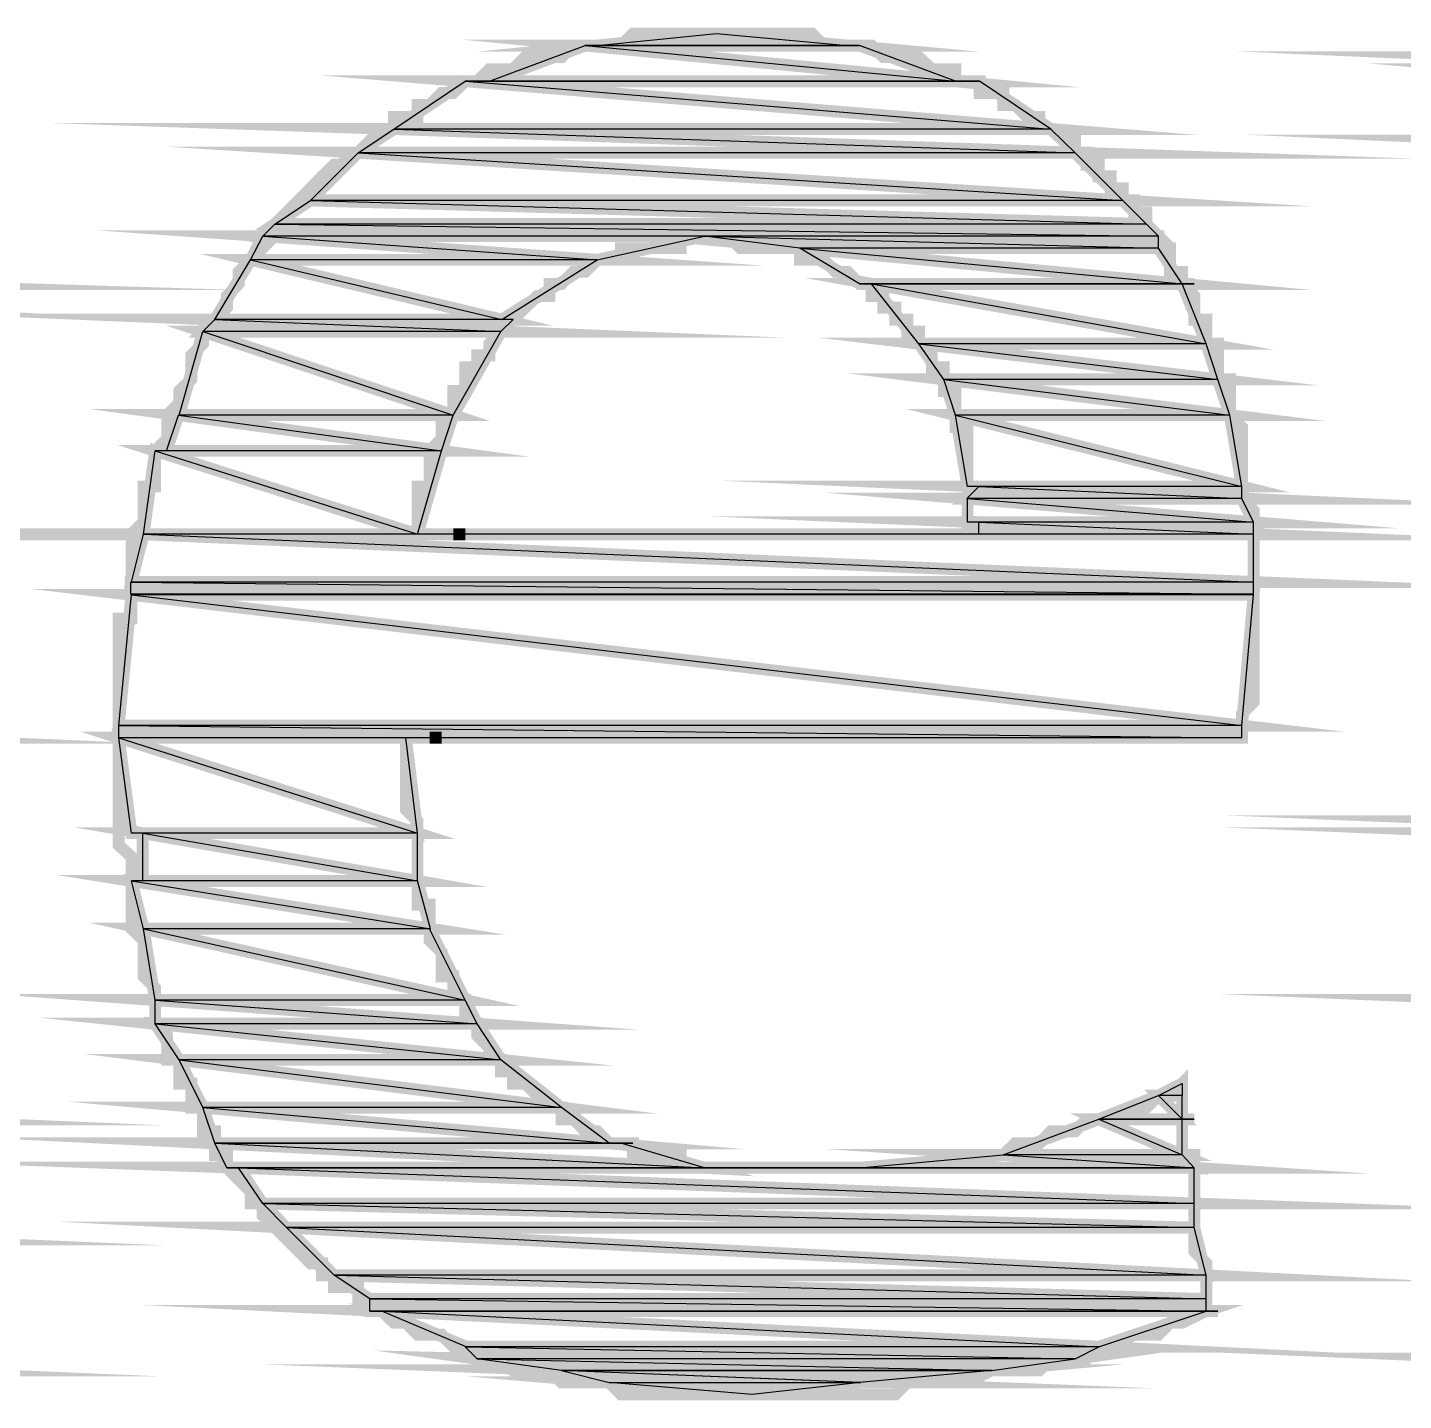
# Model space of a CAD drawing. Extents: x 0 to 210, y 0 to 297.
# Drawn here: x 24.867 to 29.752, y 17.266 to 22.14 of the extents above; entities that cross this region are included whole.
import ezdxf

# ---------------------------------------------------------------- set-up
doc = ezdxf.new("R2010")
doc.units = 0
doc.header["$MEASUREMENT"] = 0
doc.layers.add('C00-A5-DD', color=132, linetype='Continuous')

msp = doc.modelspace()

# ---------------------------------------------------------------- linework, layer by layer
at = {"layer": 'C00-A5-DD', "const_width": 0.04233}
for points in [[(27.3127, 22.1189), (27.27, 22.1189), (27.2287, 22.1189), (27.1859, 22.1189), (27.1432, 22.1189), (27.1019, 22.1189), (27.0592, 22.1189), (27.0164, 22.1189), (26.9737, 22.0762), (26.9324, 22.0762), (26.8897, 22.0762), (26.847, 22.0762), (26.8056, 22.0762), (26.7629, 22.0348), (26.7202, 22.0348), (26.6774, 22.0348), (26.6333, 22.0348), (26.5906, 21.9921), (26.5479, 21.9921), (26.5066, 21.9921), (26.4638, 21.9494), (26.4211, 21.9494), (26.3784, 21.9081), (26.3371, 21.9081), (26.2944, 21.8653), (26.2516, 21.8653), (26.2516, 21.8226), (26.2103, 21.8226), (26.1676, 21.8226), (26.1676, 21.7799), (26.1249, 21.7799), (26.0821, 21.7386), (26.0408, 21.6958), (25.9981, 21.6531), (25.9553, 21.6531), (25.9126, 21.6118), (25.8713, 21.569), (25.8286, 21.5263), (25.7859, 21.4836), (25.7445, 21.4423), (25.7445, 21.3996), (25.7018, 21.3568), (25.6591, 21.3155), (25.6164, 21.2728), (25.6164, 21.2301), (25.575, 21.1873), (25.575, 21.146), (25.5323, 21.1033), (25.4896, 21.0606), (25.4896, 21.0178), (25.4482, 20.9765), (25.4482, 20.9338), (25.4482, 20.8911), (25.4055, 20.8497), (25.4055, 20.807), (25.3628, 20.7643), (25.3628, 20.7216), (25.3628, 20.6802), (25.3201, 20.6375), (25.3201, 20.5948), (25.3201, 20.5534), (25.3201, 20.5107), (25.2788, 20.5107), (25.2788, 20.468), (25.2788, 20.4253), (25.2788, 20.384), (25.236, 20.3412), (25.236, 20.2985), (25.236, 20.2572), (25.236, 20.2144), (25.236, 20.1717), (25.236, 20.1263), (25.236, 20.0849), (25.236, 20.0422), (25.1906, 20.0422), (25.1906, 19.9995), (25.1906, 19.9581), (25.1906, 19.9154), (25.1906, 19.8727), (25.1906, 19.83), (25.1906, 19.7886), (25.1906, 19.7459), (25.1906, 19.7032), (25.1906, 19.6619), (25.1906, 19.6191), (25.1906, 19.5764), (25.1906, 19.5337), (25.1906, 19.4923), (25.1906, 19.4496), (25.1906, 19.4069), (25.1906, 19.3642), (25.1906, 19.3228), (25.1906, 19.2801), (25.1906, 19.2374), (25.236, 19.1961), (25.236, 19.1534), (25.236, 19.1106), (25.236, 19.0679), (25.236, 19.0266), (25.236, 18.9839), (25.236, 18.9411), (25.2788, 18.8998), (25.2788, 18.8571), (25.2788, 18.8143), (25.2788, 18.7716), (25.3201, 18.7303), (25.3201, 18.6876), (25.3201, 18.6449), (25.3201, 18.6035), (25.3628, 18.5608), (25.3628, 18.5181), (25.3628, 18.4754), (25.4055, 18.4754), (25.4055, 18.434), (25.4055, 18.3913), (25.4482, 18.3913), (25.4482, 18.3486), (25.4482, 18.3059), (25.4896, 18.3059), (25.4896, 18.2645), (25.4896, 18.2218), (25.5323, 18.2218), (25.5323, 18.1791), (25.5323, 18.1378), (25.575, 18.1378), (25.575, 18.0923), (25.6164, 18.0496), (25.6591, 18.0082), (25.6591, 17.9655), (25.7018, 17.9655), (25.7018, 17.9228), (25.7445, 17.88), (25.7859, 17.8387), (25.8286, 17.796), (25.8713, 17.7533), (25.9126, 17.7533), (25.9126, 17.7105), (25.9553, 17.7105), (25.9553, 17.6692), (25.9981, 17.6692), (26.0408, 17.6692), (26.0408, 17.6265), (26.0821, 17.6265), (26.0821, 17.5838), (26.1249, 17.5838), (26.1676, 17.5424), (26.2103, 17.5424), (26.2516, 17.4997), (26.2944, 17.4997), (26.3371, 17.4997), (26.3784, 17.457), (26.4211, 17.457), (26.4638, 17.4143), (26.5066, 17.4143), (26.5479, 17.4143), (26.5906, 17.3729), (26.6333, 17.3729), (26.6774, 17.3729), (26.7202, 17.3729), (26.7629, 17.3302), (26.8056, 17.3302), (26.847, 17.3302), (26.8897, 17.3302), (26.9324, 17.3302), (26.9737, 17.2875), (27.0164, 17.2875), (27.0592, 17.2875), (27.1019, 17.2875), (27.1432, 17.2875), (27.1859, 17.2875), (27.2287, 17.2875), (27.27, 17.2875), (27.3127, 17.2875), (27.3554, 17.2875), (27.3982, 17.2875), (27.4395, 17.2875), (27.5249, 17.2875), (27.5663, 17.2875), (27.609, 17.2875), (27.6944, 17.2875), (27.7358, 17.2875), (27.8212, 17.2875), (27.8639, 17.2875), (27.948, 17.2875), (27.9907, 17.3302), (28.032, 17.3302), (28.1202, 17.3302), (28.1616, 17.3302), (28.2043, 17.3302), (28.2897, 17.3729), (28.3311, 17.3729), (28.4165, 17.3729), (28.4593, 17.3729), (28.5006, 17.4143), (28.5433, 17.4143), (28.6274, 17.4143), (28.6701, 17.457)], [(26.2944, 19.6191), (26.3371, 19.6191), (26.3784, 19.6191), (26.4211, 19.6191), (26.4638, 19.6191), (26.5066, 19.6191), (26.5479, 19.6191), (26.5906, 19.6191), (26.6333, 19.6191), (26.6774, 19.6191), (26.7202, 19.6191), (26.7629, 19.6191), (26.8056, 19.6191), (26.847, 19.6191), (26.8897, 19.6191), (26.9324, 19.6191), (26.9737, 19.6191), (27.0164, 19.6191), (27.0592, 19.6191), (27.1019, 19.6191), (27.1432, 19.6191), (27.1859, 19.6191), (27.2287, 19.6191), (27.27, 19.6191), (27.3554, 19.6191), (27.3982, 19.6191), (27.4822, 19.6191), (27.5663, 19.6191), (27.7358, 19.6191), (27.8639, 19.6191), (27.948, 19.6191), (28.032, 19.6191), (28.1202, 19.6191), (28.1616, 19.6191), (28.2043, 19.6191), (28.247, 19.6191), (28.2897, 19.6191), (28.3311, 19.6191), (28.3738, 19.6191), (28.4165, 19.6191), (28.4593, 19.6191), (28.5006, 19.6191), (28.5433, 19.6191), (28.586, 19.6191), (28.6274, 19.6191), (28.6701, 19.6191), (28.7128, 19.6191), (28.7555, 19.6191), (28.7969, 19.6191), (28.8396, 19.6191), (28.8823, 19.6191), (28.9236, 19.6191), (28.9664, 19.6191), (29.0091, 19.6191), (29.0518, 19.6191), (29.0932, 19.6191), (29.1358, 19.6191), (29.1786, 19.6191), (29.1786, 19.6619), (29.1786, 19.7032), (29.2199, 19.7459), (29.2199, 19.7886), (29.2199, 19.83), (29.2199, 19.8727), (29.2199, 19.9154), (29.2199, 19.9581), (29.2199, 19.9995), (29.2199, 20.0422), (29.2199, 20.0849), (29.2199, 20.1263), (29.2199, 20.1717), (29.2199, 20.2144), (29.2199, 20.2572), (29.2199, 20.2985), (29.2199, 20.3412), (29.2199, 20.384), (29.2199, 20.4253), (29.1786, 20.468), (29.1786, 20.5107), (29.1786, 20.5534), (29.1786, 20.5948), (29.1786, 20.6375), (29.1786, 20.6802), (29.1786, 20.7216), (29.1358, 20.7643), (29.1358, 20.807), (29.1358, 20.8497), (29.1358, 20.8911), (29.0932, 20.8911), (29.0932, 20.9338), (29.0932, 20.9765), (29.0932, 21.0178), (29.0518, 21.0178), (29.0518, 21.0606), (29.0518, 21.1033), (29.0091, 21.1033), (29.0091, 21.146), (29.0091, 21.1873), (28.9664, 21.2301), (28.9664, 21.2728), (28.9236, 21.2728), (28.9236, 21.3155), (28.9236, 21.3568), (28.8823, 21.3568), (28.8823, 21.3996), (28.8396, 21.4423), (28.8396, 21.4836), (28.7969, 21.4836), (28.7969, 21.5263), (28.7555, 21.5263), (28.7555, 21.569), (28.7128, 21.569), (28.7128, 21.6118), (28.6701, 21.6118), (28.6701, 21.6531), (28.6274, 21.6531), (28.6274, 21.6958), (28.586, 21.6958), (28.586, 21.7386), (28.5433, 21.7386), (28.5006, 21.7799), (28.4593, 21.7799), (28.4593, 21.8226), (28.4165, 21.8226), (28.3738, 21.8653), (28.3311, 21.8653), (28.3311, 21.9081), (28.2897, 21.9081), (28.247, 21.9081), (28.247, 21.9494), (28.2043, 21.9494), (28.1616, 21.9494), (28.1616, 21.9921), (28.1202, 21.9921), (28.0775, 21.9921), (28.032, 22.0348), (27.9907, 22.0348), (27.948, 22.0348), (27.9053, 22.0348), (27.8639, 22.0762), (27.8212, 22.0762), (27.7785, 22.0762), (27.7358, 22.0762), (27.6944, 22.0762), (27.6517, 22.1189), (27.609, 22.1189), (27.5663, 22.1189), (27.5249, 22.1189), (27.4822, 22.1189), (27.4395, 22.1189), (27.3982, 22.1189), (27.3554, 22.1189), (27.3127, 22.1189)], [(26.2516, 20.3412), (26.2516, 20.384), (26.2516, 20.4253), (26.2516, 20.468), (26.2516, 20.5107), (26.2944, 20.5107), (26.2944, 20.5534), (26.2944, 20.5948), (26.2944, 20.6375), (26.3371, 20.6802), (26.3371, 20.7216), (26.3371, 20.7643), (26.3784, 20.7643), (26.3784, 20.807), (26.3784, 20.8497), (26.4211, 20.8497), (26.4211, 20.8911), (26.4211, 20.9338), (26.4638, 20.9338), (26.4638, 20.9765), (26.5066, 20.9765), (26.5066, 21.0178), (26.5479, 21.0606), (26.5906, 21.1033), (26.6333, 21.146), (26.6774, 21.1873), (26.7202, 21.1873), (26.7202, 21.2301), (26.7629, 21.2301), (26.8056, 21.2728), (26.847, 21.2728), (26.8897, 21.3155), (26.9324, 21.3155), (26.9737, 21.3155), (26.9737, 21.3568), (27.0164, 21.3568), (27.0592, 21.3568), (27.1019, 21.3568), (27.1432, 21.3568), (27.1859, 21.3568), (27.1859, 21.3996), (27.2287, 21.3996), (27.27, 21.3996), (27.3127, 21.3996), (27.3554, 21.3996), (27.3982, 21.3568), (27.4395, 21.3568), (27.4822, 21.3568), (27.5249, 21.3568), (27.5663, 21.3568), (27.609, 21.3568), (27.609, 21.3155), (27.6517, 21.3155), (27.6944, 21.3155), (27.7358, 21.2728), (27.7785, 21.2728), (27.8212, 21.2301), (27.8639, 21.2301), (27.8639, 21.1873), (27.9053, 21.1873), (27.9053, 21.146), (27.948, 21.146), (27.948, 21.1033), (27.9907, 21.1033), (27.9907, 21.0606), (28.032, 21.0606), (28.032, 21.0178), (28.0775, 20.9765), (28.0775, 20.9338), (28.1202, 20.9338), (28.1202, 20.8911), (28.1202, 20.8497), (28.1616, 20.8497), (28.1616, 20.807), (28.1616, 20.7643), (28.1616, 20.7216), (28.2043, 20.7216), (28.2043, 20.6802), (28.2043, 20.6375), (28.2043, 20.5948), (28.2043, 20.5534), (28.2043, 20.5107), (28.2043, 20.468), (28.2043, 20.4253), (28.2043, 20.384), (28.2043, 20.3412), (28.1616, 20.3412), (28.1202, 20.3412), (28.0775, 20.3412), (28.032, 20.3412), (27.9907, 20.3412), (27.948, 20.3412), (27.9053, 20.3412), (27.8639, 20.3412), (27.8212, 20.3412), (27.7785, 20.3412), (27.7358, 20.3412), (27.6944, 20.3412), (27.6517, 20.3412), (27.609, 20.3412), (27.5663, 20.3412), (27.5249, 20.3412), (27.4822, 20.3412), (27.3982, 20.3412), (27.3554, 20.3412), (27.27, 20.3412), (27.1432, 20.3412), (27.0592, 20.3412), (27.0164, 20.3412), (26.9737, 20.3412), (26.9324, 20.3412), (26.8897, 20.3412), (26.847, 20.3412), (26.8056, 20.3412), (26.7629, 20.3412), (26.7202, 20.3412), (26.6774, 20.3412), (26.6333, 20.3412), (26.5906, 20.3412), (26.5479, 20.3412), (26.5066, 20.3412), (26.4638, 20.3412), (26.4211, 20.3412), (26.3784, 20.3412)], [(26.3784, 20.3412), (26.3371, 20.3412), (26.2944, 20.3412), (26.2516, 20.3412)], [(26.3784, 20.3412), (26.4211, 20.3412)], [(28.6701, 17.457), (28.7128, 17.457), (28.7969, 17.4997), (28.8396, 17.4997), (28.8823, 17.4997), (28.9236, 17.5424), (28.9664, 17.5424), (29.0518, 17.5838), (29.0518, 17.6265), (29.0518, 17.6692), (29.0518, 17.7105), (29.0518, 17.7533), (29.0091, 17.796), (29.0091, 17.8387), (29.0091, 17.88), (29.0091, 17.9228), (29.0091, 18.0082), (29.0091, 18.0496), (29.0091, 18.0923), (29.0091, 18.1378), (28.9664, 18.1378), (28.9664, 18.1791), (28.9664, 18.2218), (28.9664, 18.2645), (28.9664, 18.3059), (28.9664, 18.3486), (28.9664, 18.3913), (28.9236, 18.3486), (28.8823, 18.3486), (28.8396, 18.3059), (28.7969, 18.3059), (28.7555, 18.2645), (28.7128, 18.2645), (28.6274, 18.2645), (28.586, 18.2218), (28.5433, 18.2218), (28.5006, 18.2218), (28.4593, 18.1791), (28.4165, 18.1791), (28.3738, 18.1791), (28.3311, 18.1378), (28.247, 18.1378), (28.2043, 18.1378), (28.1616, 18.1378), (28.1202, 18.1378), (28.0775, 18.0923), (28.032, 18.0923), (27.948, 18.0923), (27.9053, 18.0923), (27.8639, 18.0923), (27.8212, 18.0923), (27.7785, 18.0923), (27.6944, 18.0923), (27.6517, 18.0923), (27.609, 18.0923), (27.5663, 18.0923), (27.5249, 18.0923), (27.4822, 18.0923), (27.4395, 18.0923), (27.3982, 18.0923), (27.3554, 18.0923), (27.3127, 18.0923), (27.27, 18.0923), (27.2287, 18.0923), (27.1859, 18.0923), (27.1859, 18.1378), (27.1432, 18.1378), (27.1019, 18.1378), (27.0592, 18.1378), (27.0164, 18.1378), (27.0164, 18.1791), (26.9737, 18.1791), (26.9324, 18.1791), (26.8897, 18.2218), (26.847, 18.2218), (26.8056, 18.2645), (26.7629, 18.2645), (26.7629, 18.3059), (26.7202, 18.3059), (26.6774, 18.3486), (26.6333, 18.3913), (26.5906, 18.3913), (26.5906, 18.434), (26.5479, 18.434), (26.5479, 18.4754), (26.5066, 18.4754), (26.5066, 18.5181), (26.4638, 18.5608), (26.4638, 18.6035), (26.4211, 18.6035), (26.4211, 18.6449), (26.4211, 18.6876), (26.3784, 18.6876), (26.3784, 18.7303), (26.3784, 18.7716), (26.3371, 18.7716), (26.3371, 18.8143), (26.3371, 18.8571), (26.2944, 18.8998), (26.2944, 18.9411), (26.2944, 18.9839), (26.2944, 19.0266), (26.2516, 19.0266), (26.2516, 19.0679), (26.2516, 19.1106), (26.2516, 19.1534), (26.2516, 19.1961), (26.2516, 19.2374), (26.2516, 19.2801), (26.2516, 19.3228), (26.2103, 19.3642), (26.2103, 19.4069), (26.2103, 19.4496), (26.2103, 19.4923), (26.2103, 19.5337), (26.2103, 19.5764), (26.2103, 19.6191), (26.2516, 19.6191), (26.2944, 19.6191)], [(26.2944, 19.6191), (26.3371, 19.6191)]]:
    msp.add_lwpolyline(points, dxfattribs=at)
for points in [[(27.3127, 22.1189), (27.7785, 22.0762), (26.8897, 22.0762), (27.3127, 22.1189)], [(26.847, 22.0762), (28.1616, 21.9494), (26.5066, 21.9494), (26.847, 22.0762)], [(27.8212, 22.0762), (26.847, 22.0762), (28.1616, 21.9494), (27.8212, 22.0762)], [(26.8897, 22.0762), (27.8212, 22.0762), (26.847, 22.0762), (26.8897, 22.0762)], [(27.7785, 22.0762), (26.8897, 22.0762), (27.8212, 22.0762), (27.7785, 22.0762)], [(31.0458, 22.0348), (30.1129, 22.0348), (31.0885, 21.9921), (31.0458, 22.0348)], [(31.0885, 21.9921), (30.1129, 21.9921), (31.0885, 21.9081), (31.0885, 21.9921)], [(28.247, 21.9494), (26.4211, 21.9494), (28.5006, 21.7799), (28.247, 21.9494)], [(26.4211, 21.9494), (28.5006, 21.7799), (26.1676, 21.7799), (26.4211, 21.9494)], [(26.5066, 21.9494), (28.247, 21.9494), (26.4211, 21.9494), (26.5066, 21.9494)], [(28.1616, 21.9494), (26.5066, 21.9494), (28.247, 21.9494), (28.1616, 21.9494)], [(28.5006, 21.7799), (26.1676, 21.7799), (28.586, 21.6958), (28.5006, 21.7799)], [(26.1676, 21.7799), (28.586, 21.6958), (26.0408, 21.6958), (26.1676, 21.7799)], [(31.0885, 21.7386), (30.1129, 21.7386), (31.0458, 21.6958), (31.0885, 21.7386)], [(28.586, 21.6958), (26.0408, 21.6958), (28.7555, 21.5263), (28.586, 21.6958)], [(26.0408, 21.6958), (28.7555, 21.5263), (25.8713, 21.5263), (26.0408, 21.6958)], [(28.7555, 21.5263), (25.8713, 21.5263), (28.8396, 21.4423), (28.7555, 21.5263)], [(25.8713, 21.5263), (28.8396, 21.4423), (25.7445, 21.4423), (25.8713, 21.5263)], [(25.7445, 21.4423), (28.8823, 21.3996), (25.7018, 21.3996), (25.7445, 21.4423)], [(28.8396, 21.4423), (25.7445, 21.4423), (28.8823, 21.3996), (28.8396, 21.4423)], [(27.27, 21.3996), (25.7018, 21.3996), (26.8897, 21.3155), (27.27, 21.3996)], [(25.7018, 21.3996), (26.8897, 21.3155), (25.6591, 21.3155), (25.7018, 21.3996)], [(27.27, 21.3996), (28.8823, 21.3568), (27.609, 21.3568), (27.27, 21.3996)], [(28.8823, 21.3996), (27.27, 21.3996), (28.8823, 21.3568), (28.8823, 21.3996)], [(28.8823, 21.3568), (27.609, 21.3568), (28.9664, 21.2301), (28.8823, 21.3568)], [(27.609, 21.3568), (28.9664, 21.2301), (27.8212, 21.2301), (27.609, 21.3568)], [(26.8897, 21.3155), (25.6591, 21.3155), (26.5507, 21.1033), (26.8897, 21.3155)], [(25.6591, 21.3155), (26.5507, 21.1033), (25.5323, 21.1033), (25.6591, 21.3155)], [(22.903, 21.2728), (24.259, 21.2301), (22.9871, 21.2301), (22.903, 21.2728)], [(22.9871, 21.2301), (24.259, 21.146), (23.1138, 21.146), (22.9871, 21.2301)], [(28.9664, 21.2301), (27.8639, 21.2301), (29.0518, 21.0178), (28.9664, 21.2301)], [(28.9664, 21.2301), (27.8212, 21.2301), (27.8639, 21.2301), (28.9664, 21.2301)], [(27.8212, 21.2301), (28.9664, 21.2301), (29.0091, 21.2301), (27.8212, 21.2301)], [(27.8639, 21.2301), (29.0518, 21.0178), (28.032, 21.0178), (27.8639, 21.2301)], [(26.5906, 21.1033), (25.5323, 21.1033), (26.5479, 21.0606), (26.5906, 21.1033)], [(25.5323, 21.1033), (26.5479, 21.0606), (25.4896, 21.0606), (25.5323, 21.1033)], [(26.5479, 21.0606), (25.4896, 21.0606), (26.3784, 20.7643), (26.5479, 21.0606)], [(25.4896, 21.0606), (26.3784, 20.7643), (25.4055, 20.7643), (25.4896, 21.0606)], [(29.0518, 21.0178), (28.032, 21.0178), (29.0932, 20.8911), (29.0518, 21.0178)], [(28.032, 21.0178), (29.0932, 20.8911), (28.1202, 20.8911), (28.032, 21.0178)], [(29.0932, 20.8911), (28.1202, 20.8911), (29.1358, 20.7643), (29.0932, 20.8911)], [(28.1202, 20.8911), (29.1358, 20.7643), (28.1616, 20.7643), (28.1202, 20.8911)], [(26.3784, 20.7643), (25.4028, 20.7643), (26.3371, 20.6375), (26.3784, 20.7643)], [(25.4028, 20.7643), (26.3371, 20.6375), (25.36, 20.6375), (25.4028, 20.7643)], [(29.1358, 20.7643), (28.1616, 20.7643), (29.1786, 20.5107), (29.1358, 20.7643)], [(28.1616, 20.7643), (29.1786, 20.5107), (28.2043, 20.5107), (28.1616, 20.7643)], [(25.3201, 20.6375), (26.2516, 20.3412), (25.2788, 20.3412), (25.3201, 20.6375)], [(26.3371, 20.6375), (25.3201, 20.6375), (26.2516, 20.3412), (26.3371, 20.6375)], [(29.1786, 20.5107), (28.2443, 20.5107), (29.1786, 20.468), (29.1786, 20.5107)], [(28.2443, 20.5107), (29.1786, 20.468), (28.2015, 20.468), (28.2443, 20.5107)], [(29.1786, 20.468), (28.2043, 20.468), (29.2199, 20.384), (29.1786, 20.468)], [(28.2043, 20.468), (29.2199, 20.384), (28.2043, 20.384), (28.2043, 20.468)], [(23.3674, 20.384), (24.3444, 20.3412), (23.3674, 20.3412), (23.3674, 20.384)], [(29.2199, 20.384), (28.2443, 20.384), (29.2199, 20.3412), (29.2199, 20.384)], [(28.2443, 20.384), (29.2199, 20.3412), (28.2443, 20.3412), (28.2443, 20.384)], [(29.2199, 20.3412), (25.2788, 20.3412), (29.2199, 20.1717), (29.2199, 20.3412)], [(25.2788, 20.3412), (29.2199, 20.1717), (25.236, 20.1717), (25.2788, 20.3412)], [(25.2332, 20.1717), (29.2199, 20.129), (25.2332, 20.129), (25.2332, 20.1717)], [(29.2199, 20.1717), (25.2332, 20.1717), (29.2199, 20.129), (29.2199, 20.1717)], [(29.2199, 20.1263), (25.236, 20.1263), (29.1786, 19.6619), (29.2199, 20.1263)], [(25.236, 20.1263), (29.1786, 19.6619), (25.1906, 19.6619), (25.236, 20.1263)], [(23.3674, 19.6619), (24.3444, 19.6191), (23.3674, 19.6191), (23.3674, 19.6619)], [(26.2103, 19.6191), (25.1906, 19.6191), (26.2516, 19.2801), (26.2103, 19.6191)], [(25.1906, 19.6191), (26.2516, 19.2801), (25.236, 19.2801), (25.1906, 19.6191)], [(25.1906, 19.6619), (29.1786, 19.6191), (25.1906, 19.6191), (25.1906, 19.6619)], [(29.1786, 19.6619), (25.1906, 19.6619), (29.1786, 19.6191), (29.1786, 19.6619)], [(26.2516, 19.2801), (25.276, 19.2801), (26.2516, 19.1106), (26.2516, 19.2801)], [(25.276, 19.2801), (26.2516, 19.1106), (25.276, 19.1106), (25.276, 19.2801)], [(31.1313, 19.3228), (30.1129, 19.3228), (31.1313, 19.2801), (31.1313, 19.3228)], [(31.1313, 19.2801), (30.1129, 19.2801), (31.1313, 19.2374), (31.1313, 19.2801)], [(26.2516, 19.1106), (25.236, 19.1106), (26.2971, 18.9411), (26.2516, 19.1106)], [(25.236, 19.1106), (26.2971, 18.9411), (25.2788, 18.9411), (25.236, 19.1106)], [(26.2944, 18.9411), (25.2788, 18.9411), (26.4211, 18.6876), (26.2944, 18.9411)], [(25.2788, 18.9411), (26.4211, 18.6876), (25.3201, 18.6876), (25.2788, 18.9411)], [(25.3201, 18.6876), (26.4638, 18.6035), (25.3201, 18.6035), (25.3201, 18.6876)], [(26.4211, 18.6876), (25.3201, 18.6876), (26.4638, 18.6035), (26.4211, 18.6876)], [(31.1313, 18.6876), (30.1129, 18.6876), (31.1313, 18.6449), (31.1313, 18.6876)], [(26.4638, 18.6035), (25.3201, 18.6035), (26.5479, 18.4754), (26.4638, 18.6035)], [(25.3201, 18.6035), (26.5479, 18.4754), (25.4055, 18.4754), (25.3201, 18.6035)], [(26.5479, 18.4754), (25.4055, 18.4754), (26.7629, 18.3059), (26.5479, 18.4754)], [(25.4055, 18.4754), (26.7629, 18.3059), (25.4896, 18.3059), (25.4055, 18.4754)], [(28.9664, 18.3913), (28.9664, 18.3486), (28.8823, 18.3486), (28.9664, 18.3913)], [(28.8823, 18.3486), (28.9664, 18.2645), (28.6701, 18.2645), (28.8823, 18.3486)], [(28.9664, 18.3486), (28.8823, 18.3486), (28.9664, 18.2645), (28.9664, 18.3486)], [(23.3674, 18.3059), (24.3444, 18.2645), (23.3674, 18.2645), (23.3674, 18.3059)], [(26.7629, 18.3059), (25.4896, 18.3059), (26.9324, 18.1791), (26.7629, 18.3059)], [(25.4896, 18.3059), (26.9324, 18.1791), (25.5323, 18.1791), (25.4896, 18.3059)], [(28.6701, 18.2645), (28.9664, 18.1378), (28.3311, 18.1378), (28.6701, 18.2645)], [(28.9664, 18.2645), (28.6701, 18.2645), (28.9664, 18.1378), (28.9664, 18.2645)], [(28.9664, 18.2645), (28.6701, 18.2645), (28.9664, 18.2645)], [(28.6701, 18.2645), (28.9664, 18.2645), (29.0091, 18.2645), (28.6701, 18.2645)], [(26.9737, 18.1791), (25.5323, 18.1791), (27.27, 18.0923), (26.9737, 18.1791)], [(25.5323, 18.1791), (27.27, 18.0923), (25.575, 18.0923), (25.5323, 18.1791)], [(26.9737, 18.1791), (27.0164, 18.1791), (25.5323, 18.1791), (26.9737, 18.1791)], [(26.9737, 18.1791), (25.5323, 18.1791), (26.9324, 18.1791), (26.9737, 18.1791)], [(28.3311, 18.1378), (29.0091, 18.0923), (27.8212, 18.0923), (28.3311, 18.1378)], [(28.9664, 18.1378), (28.3311, 18.1378), (29.0091, 18.0923), (28.9664, 18.1378)], [(29.0091, 18.0923), (25.6164, 18.0923), (29.0091, 17.9655), (29.0091, 18.0923)], [(27.27, 18.0923), (25.575, 18.0923), (27.609, 18.0923), (27.27, 18.0923)], [(25.575, 18.0923), (27.609, 18.0923), (25.6164, 18.0923), (25.575, 18.0923)], [(25.6164, 18.0923), (29.0091, 17.9655), (25.7018, 17.9655), (25.6164, 18.0923)], [(27.8212, 18.0923), (29.0091, 18.0923), (27.609, 18.0923), (27.8212, 18.0923)], [(29.0091, 18.0923), (27.8212, 18.0923), (29.0091, 18.0923)], [(25.7018, 17.9655), (29.0091, 17.88), (25.7859, 17.88), (25.7018, 17.9655)], [(29.0091, 17.9655), (25.7018, 17.9655), (29.0091, 17.88), (29.0091, 17.9655)], [(23.3674, 17.88), (24.3444, 17.8387), (23.3674, 17.8387), (23.3674, 17.88)], [(29.0091, 17.88), (25.7859, 17.88), (29.0518, 17.7105), (29.0091, 17.88)], [(25.7859, 17.88), (29.0518, 17.7105), (25.9553, 17.7105), (25.7859, 17.88)], [(25.9553, 17.7105), (29.0518, 17.6265), (26.0821, 17.6265), (25.9553, 17.7105)], [(29.0518, 17.7105), (25.9553, 17.7105), (29.0518, 17.6265), (29.0518, 17.7105)], [(26.0821, 17.6265), (29.0518, 17.5838), (26.0821, 17.5838), (26.0821, 17.6265)], [(29.0518, 17.6265), (26.0821, 17.6265), (29.0518, 17.5838), (29.0518, 17.6265)], [(29.0518, 17.5838), (26.1249, 17.5838), (28.6701, 17.457), (29.0518, 17.5838)], [(26.1249, 17.5838), (28.6701, 17.457), (26.4239, 17.457), (26.1249, 17.5838)], [(29.0518, 17.5838), (26.0821, 17.5838), (26.1249, 17.5838), (29.0518, 17.5838)], [(26.0821, 17.5838), (29.0518, 17.5838), (29.0932, 17.5838), (26.0821, 17.5838)], [(26.4638, 17.4143), (28.2897, 17.3729), (26.7629, 17.3729), (26.4638, 17.4143)], [(26.4211, 17.457), (28.586, 17.4143), (26.4638, 17.4143), (26.4211, 17.457)], [(28.6701, 17.457), (26.4211, 17.457), (28.586, 17.4143), (28.6701, 17.457)], [(23.3674, 17.4143), (24.3444, 17.3729), (23.3674, 17.3729), (23.3674, 17.4143)], [(26.7629, 17.3729), (28.2897, 17.3729), (27.8212, 17.3302), (26.7629, 17.3729)], [(28.586, 17.4143), (26.4638, 17.4143), (28.2897, 17.3729), (28.586, 17.4143)], [(26.7629, 17.3729), (26.9324, 17.3302), (27.824, 17.3302), (26.7629, 17.3729)], [(31.1313, 17.4143), (30.1129, 17.4143), (31.0885, 17.3729), (31.1313, 17.4143)], [(26.9324, 17.3302), (27.824, 17.3302), (27.4395, 17.2875), (26.9324, 17.3302)]]:
    msp.add_lwpolyline(points, close=True, dxfattribs=at)
at = {"layer": 'C00-A5-DD'}
for points in [[(27.3127, 22.1189), (27.7785, 22.0762), (26.8897, 22.0762), (27.3127, 22.1189)], [(26.847, 22.0762), (28.1616, 21.9494), (26.5066, 21.9494), (26.847, 22.0762)], [(26.8897, 22.0762), (27.8212, 22.0762), (26.847, 22.0762), (26.8897, 22.0762)], [(27.8212, 22.0762), (26.847, 22.0762), (28.1616, 21.9494), (27.8212, 22.0762)], [(27.7785, 22.0762), (26.8897, 22.0762), (27.8212, 22.0762), (27.7785, 22.0762)], [(26.4211, 21.9494), (28.5006, 21.7799), (26.1676, 21.7799), (26.4211, 21.9494)], [(26.5066, 21.9494), (28.247, 21.9494), (26.4211, 21.9494), (26.5066, 21.9494)], [(28.247, 21.9494), (26.4211, 21.9494), (28.5006, 21.7799), (28.247, 21.9494)], [(28.1616, 21.9494), (26.5066, 21.9494), (28.247, 21.9494), (28.1616, 21.9494)], [(26.1676, 21.7799), (28.586, 21.6958), (26.0408, 21.6958), (26.1676, 21.7799)], [(28.5006, 21.7799), (26.1676, 21.7799), (28.586, 21.6958), (28.5006, 21.7799)], [(26.0408, 21.6958), (28.7555, 21.5263), (25.8713, 21.5263), (26.0408, 21.6958)], [(28.586, 21.6958), (26.0408, 21.6958), (28.7555, 21.5263), (28.586, 21.6958)], [(25.8713, 21.5263), (28.8396, 21.4423), (25.7445, 21.4423), (25.8713, 21.5263)], [(28.7555, 21.5263), (25.8713, 21.5263), (28.8396, 21.4423), (28.7555, 21.5263)], [(25.7018, 21.3996), (26.8897, 21.3155), (25.6591, 21.3155), (25.7018, 21.3996)], [(25.7445, 21.4423), (28.8823, 21.3996), (25.7018, 21.3996), (25.7445, 21.4423)], [(27.27, 21.3996), (25.7018, 21.3996), (26.8897, 21.3155), (27.27, 21.3996)], [(28.8396, 21.4423), (25.7445, 21.4423), (28.8823, 21.3996), (28.8396, 21.4423)], [(28.8823, 21.3996), (27.27, 21.3996), (28.8823, 21.3568), (28.8823, 21.3996)], [(27.27, 21.3996), (28.8823, 21.3568), (27.609, 21.3568), (27.27, 21.3996)], [(28.8823, 21.3568), (27.609, 21.3568), (28.9664, 21.2301), (28.8823, 21.3568)], [(27.609, 21.3568), (28.9664, 21.2301), (27.8212, 21.2301), (27.609, 21.3568)], [(25.6591, 21.3155), (26.5507, 21.1033), (25.5323, 21.1033), (25.6591, 21.3155)], [(26.8897, 21.3155), (25.6591, 21.3155), (26.5507, 21.1033), (26.8897, 21.3155)], [(28.9664, 21.2301), (27.8212, 21.2301), (27.8639, 21.2301), (28.9664, 21.2301)], [(27.8212, 21.2301), (28.9664, 21.2301), (29.0091, 21.2301), (27.8212, 21.2301)], [(28.9664, 21.2301), (27.8639, 21.2301), (29.0518, 21.0178), (28.9664, 21.2301)], [(27.8639, 21.2301), (29.0518, 21.0178), (28.032, 21.0178), (27.8639, 21.2301)], [(25.4896, 21.0606), (26.3784, 20.7643), (25.4055, 20.7643), (25.4896, 21.0606)], [(25.5323, 21.1033), (26.5479, 21.0606), (25.4896, 21.0606), (25.5323, 21.1033)], [(26.5479, 21.0606), (25.4896, 21.0606), (26.3784, 20.7643), (26.5479, 21.0606)], [(26.5906, 21.1033), (25.5323, 21.1033), (26.5479, 21.0606), (26.5906, 21.1033)], [(29.0518, 21.0178), (28.032, 21.0178), (29.0932, 20.8911), (29.0518, 21.0178)], [(28.032, 21.0178), (29.0932, 20.8911), (28.1202, 20.8911), (28.032, 21.0178)], [(29.0932, 20.8911), (28.1202, 20.8911), (29.1358, 20.7643), (29.0932, 20.8911)], [(28.1202, 20.8911), (29.1358, 20.7643), (28.1616, 20.7643), (28.1202, 20.8911)], [(25.4028, 20.7643), (26.3371, 20.6375), (25.36, 20.6375), (25.4028, 20.7643)], [(26.3784, 20.7643), (25.4028, 20.7643), (26.3371, 20.6375), (26.3784, 20.7643)], [(29.1358, 20.7643), (28.1616, 20.7643), (29.1786, 20.5107), (29.1358, 20.7643)], [(28.1616, 20.7643), (29.1786, 20.5107), (28.2043, 20.5107), (28.1616, 20.7643)], [(25.3201, 20.6375), (26.2516, 20.3412), (25.2788, 20.3412), (25.3201, 20.6375)], [(26.3371, 20.6375), (25.3201, 20.6375), (26.2516, 20.3412), (26.3371, 20.6375)], [(28.2443, 20.5107), (29.1786, 20.468), (28.2015, 20.468), (28.2443, 20.5107)], [(29.1786, 20.5107), (28.2443, 20.5107), (29.1786, 20.468), (29.1786, 20.5107)], [(29.1786, 20.468), (28.2043, 20.468), (29.2199, 20.384), (29.1786, 20.468)], [(28.2043, 20.468), (29.2199, 20.384), (28.2043, 20.384), (28.2043, 20.468)], [(29.2199, 20.384), (28.2443, 20.384), (29.2199, 20.3412), (29.2199, 20.384)], [(28.2443, 20.384), (29.2199, 20.3412), (28.2443, 20.3412), (28.2443, 20.384)], [(25.2788, 20.3412), (29.2199, 20.1717), (25.236, 20.1717), (25.2788, 20.3412)], [(29.2199, 20.3412), (25.2788, 20.3412), (29.2199, 20.1717), (29.2199, 20.3412)], [(29.2199, 20.1717), (25.2332, 20.1717), (29.2199, 20.129), (29.2199, 20.1717)], [(25.2332, 20.1717), (29.2199, 20.129), (25.2332, 20.129), (25.2332, 20.1717)], [(25.236, 20.1263), (29.1786, 19.6619), (25.1906, 19.6619), (25.236, 20.1263)], [(29.2199, 20.1263), (25.236, 20.1263), (29.1786, 19.6619), (29.2199, 20.1263)], [(29.1786, 19.6619), (25.1906, 19.6619), (29.1786, 19.6191), (29.1786, 19.6619)], [(25.1906, 19.6619), (29.1786, 19.6191), (25.1906, 19.6191), (25.1906, 19.6619)], [(26.2103, 19.6191), (25.1906, 19.6191), (26.2516, 19.2801), (26.2103, 19.6191)], [(25.1906, 19.6191), (26.2516, 19.2801), (25.236, 19.2801), (25.1906, 19.6191)], [(26.2516, 19.2801), (25.276, 19.2801), (26.2516, 19.1106), (26.2516, 19.2801)], [(25.276, 19.2801), (26.2516, 19.1106), (25.276, 19.1106), (25.276, 19.2801)], [(26.2516, 19.1106), (25.236, 19.1106), (26.2971, 18.9411), (26.2516, 19.1106)], [(25.236, 19.1106), (26.2971, 18.9411), (25.2788, 18.9411), (25.236, 19.1106)], [(26.2944, 18.9411), (25.2788, 18.9411), (26.4211, 18.6876), (26.2944, 18.9411)], [(25.2788, 18.9411), (26.4211, 18.6876), (25.3201, 18.6876), (25.2788, 18.9411)], [(26.4211, 18.6876), (25.3201, 18.6876), (26.4638, 18.6035), (26.4211, 18.6876)], [(25.3201, 18.6876), (26.4638, 18.6035), (25.3201, 18.6035), (25.3201, 18.6876)], [(26.4638, 18.6035), (25.3201, 18.6035), (26.5479, 18.4754), (26.4638, 18.6035)], [(25.3201, 18.6035), (26.5479, 18.4754), (25.4055, 18.4754), (25.3201, 18.6035)], [(26.5479, 18.4754), (25.4055, 18.4754), (26.7629, 18.3059), (26.5479, 18.4754)], [(25.4055, 18.4754), (26.7629, 18.3059), (25.4896, 18.3059), (25.4055, 18.4754)], [(28.9664, 18.3913), (28.9664, 18.3486), (28.8823, 18.3486), (28.9664, 18.3913)], [(28.8823, 18.3486), (28.9664, 18.2645), (28.6701, 18.2645), (28.8823, 18.3486)], [(28.9664, 18.3486), (28.8823, 18.3486), (28.9664, 18.2645), (28.9664, 18.3486)], [(26.7629, 18.3059), (25.4896, 18.3059), (26.9324, 18.1791), (26.7629, 18.3059)], [(25.4896, 18.3059), (26.9324, 18.1791), (25.5323, 18.1791), (25.4896, 18.3059)], [(28.6701, 18.2645), (28.9664, 18.1378), (28.3311, 18.1378), (28.6701, 18.2645)], [(28.9664, 18.2645), (28.6701, 18.2645), (28.9664, 18.2645)], [(28.6701, 18.2645), (28.9664, 18.2645), (29.0091, 18.2645), (28.6701, 18.2645)], [(28.9664, 18.2645), (28.6701, 18.2645), (28.9664, 18.1378), (28.9664, 18.2645)], [(26.9737, 18.1791), (27.0164, 18.1791), (25.5323, 18.1791), (26.9737, 18.1791)], [(26.9737, 18.1791), (25.5323, 18.1791), (26.9324, 18.1791), (26.9737, 18.1791)], [(26.9737, 18.1791), (25.5323, 18.1791), (27.27, 18.0923), (26.9737, 18.1791)], [(25.5323, 18.1791), (27.27, 18.0923), (25.575, 18.0923), (25.5323, 18.1791)], [(28.3311, 18.1378), (29.0091, 18.0923), (27.8212, 18.0923), (28.3311, 18.1378)], [(28.9664, 18.1378), (28.3311, 18.1378), (29.0091, 18.0923), (28.9664, 18.1378)], [(27.27, 18.0923), (25.575, 18.0923), (27.609, 18.0923), (27.27, 18.0923)], [(25.575, 18.0923), (27.609, 18.0923), (25.6164, 18.0923), (25.575, 18.0923)], [(29.0091, 18.0923), (25.6164, 18.0923), (29.0091, 17.9655), (29.0091, 18.0923)], [(25.6164, 18.0923), (29.0091, 17.9655), (25.7018, 17.9655), (25.6164, 18.0923)], [(27.8212, 18.0923), (29.0091, 18.0923), (27.609, 18.0923), (27.8212, 18.0923)], [(29.0091, 18.0923), (27.8212, 18.0923), (29.0091, 18.0923)], [(29.0091, 17.9655), (25.7018, 17.9655), (29.0091, 17.88), (29.0091, 17.9655)], [(25.7018, 17.9655), (29.0091, 17.88), (25.7859, 17.88), (25.7018, 17.9655)], [(29.0091, 17.88), (25.7859, 17.88), (29.0518, 17.7105), (29.0091, 17.88)], [(25.7859, 17.88), (29.0518, 17.7105), (25.9553, 17.7105), (25.7859, 17.88)], [(29.0518, 17.7105), (25.9553, 17.7105), (29.0518, 17.6265), (29.0518, 17.7105)], [(25.9553, 17.7105), (29.0518, 17.6265), (26.0821, 17.6265), (25.9553, 17.7105)], [(29.0518, 17.6265), (26.0821, 17.6265), (29.0518, 17.5838), (29.0518, 17.6265)], [(26.0821, 17.6265), (29.0518, 17.5838), (26.0821, 17.5838), (26.0821, 17.6265)], [(29.0518, 17.5838), (26.0821, 17.5838), (26.1249, 17.5838), (29.0518, 17.5838)], [(26.0821, 17.5838), (29.0518, 17.5838), (29.0932, 17.5838), (26.0821, 17.5838)], [(29.0518, 17.5838), (26.1249, 17.5838), (28.6701, 17.457), (29.0518, 17.5838)], [(26.1249, 17.5838), (28.6701, 17.457), (26.4239, 17.457), (26.1249, 17.5838)], [(28.6701, 17.457), (26.4211, 17.457), (28.586, 17.4143), (28.6701, 17.457)], [(26.4211, 17.457), (28.586, 17.4143), (26.4638, 17.4143), (26.4211, 17.457)], [(28.586, 17.4143), (26.4638, 17.4143), (28.2897, 17.3729), (28.586, 17.4143)], [(26.4638, 17.4143), (28.2897, 17.3729), (26.7629, 17.3729), (26.4638, 17.4143)], [(26.7629, 17.3729), (26.9324, 17.3302), (27.824, 17.3302), (26.7629, 17.3729)], [(26.7629, 17.3729), (28.2897, 17.3729), (27.8212, 17.3302), (26.7629, 17.3729)], [(26.9324, 17.3302), (27.824, 17.3302), (27.4395, 17.2875), (26.9324, 17.3302)]]:
    msp.add_lwpolyline(points, close=True, dxfattribs=at)

doc.saveas('drawing.dxf')
